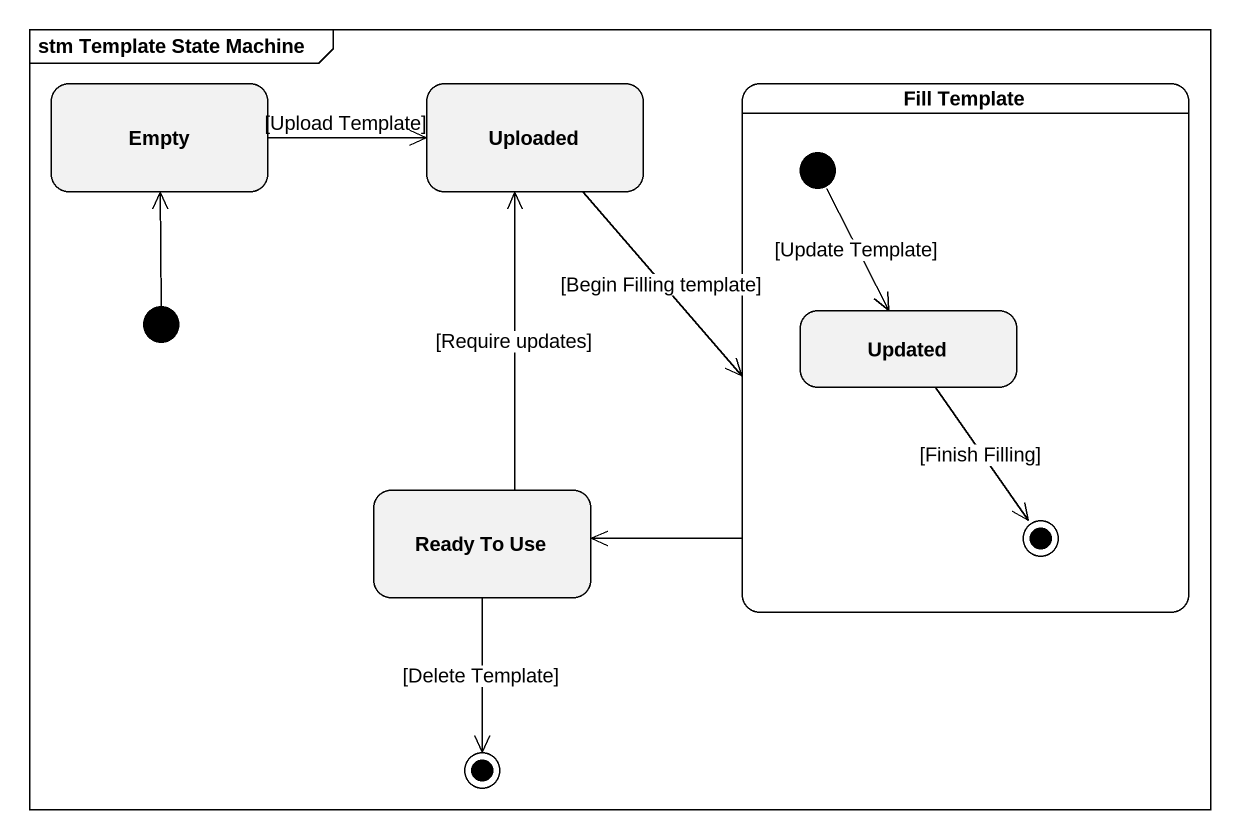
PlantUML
@startuml
mainframe stm Template State Machine
hide empty description
state Empty
state Uploaded
state "Fill Template" as Fill_Template {
  state Updated
  [*] --> Updated : [Update Template]
  Updated --> [*] : [Finish Filling]
}
state "Ready To Use" as Ready_To_Use
[*] -up-> Empty
Empty -right-> Uploaded : [Upload Template]
Uploaded -right-> Fill_Template : [Begin Filling template]
Fill_Template -left-> Ready_To_Use
Ready_To_Use -up-> Uploaded : [Require updates]
Ready_To_Use --> [*] : [Delete Template]
@enduml
